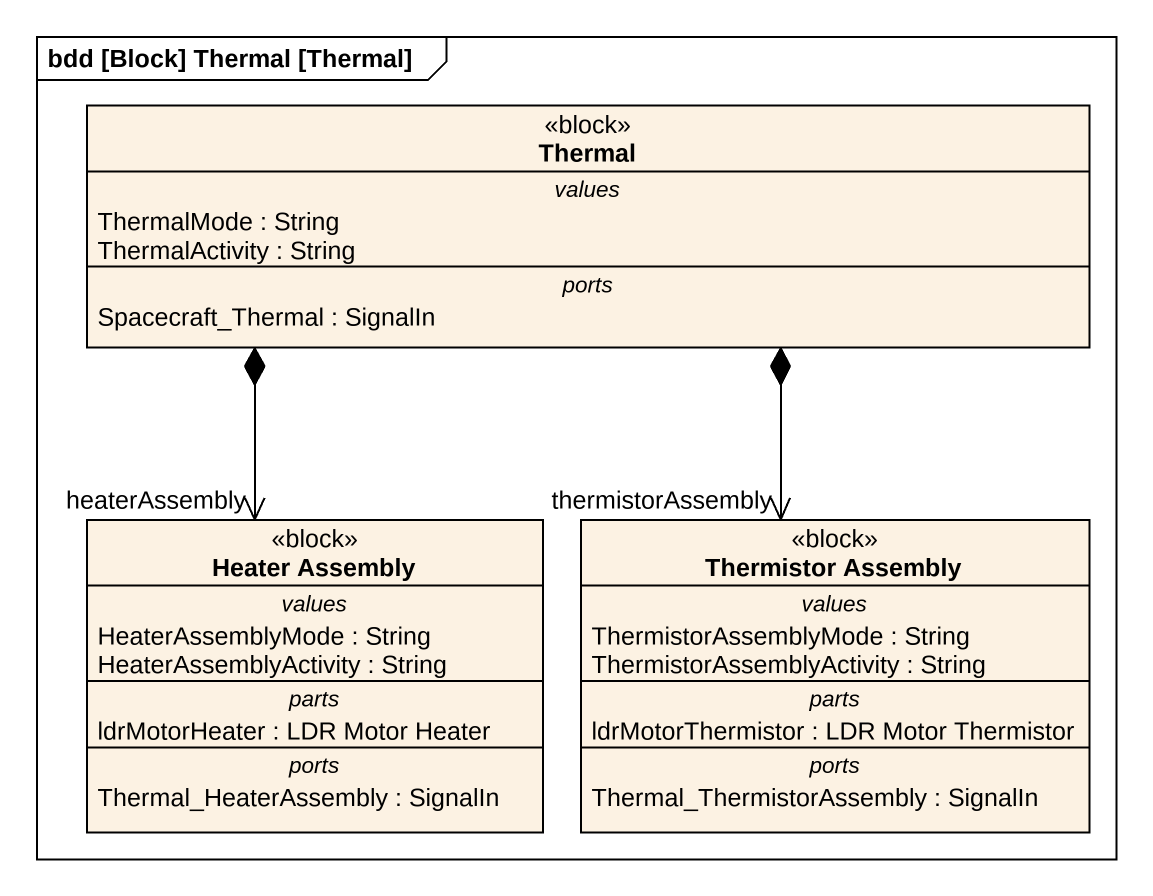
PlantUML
@startuml
mainframe bdd [Block] Thermal [Thermal]
hide circle
hide empty members
class Thermal <<block>> {
  -- values --
  ThermalMode : String
  ThermalActivity : String
  -- ports --
  Spacecraft_Thermal : SignalIn
}
class "Heater Assembly" as Heater_Assembly <<block>> {
  -- values --
  HeaterAssemblyMode : String
  HeaterAssemblyActivity : String
  -- parts --
  ldrMotorHeater : LDR Motor Heater
  -- ports --
  Thermal_HeaterAssembly : SignalIn
}
class "Thermistor Assembly" as Thermistor_Assembly <<block>> {
  -- values --
  ThermistorAssemblyMode : String
  ThermistorAssemblyActivity : String
  -- parts --
  ldrMotorThermistor : LDR Motor Thermistor
  -- ports --
  Thermal_ThermistorAssembly : SignalIn
}
Thermal *--> "heaterAssembly" Heater_Assembly
Thermal *--> "thermistorAssembly" Thermistor_Assembly
@enduml
